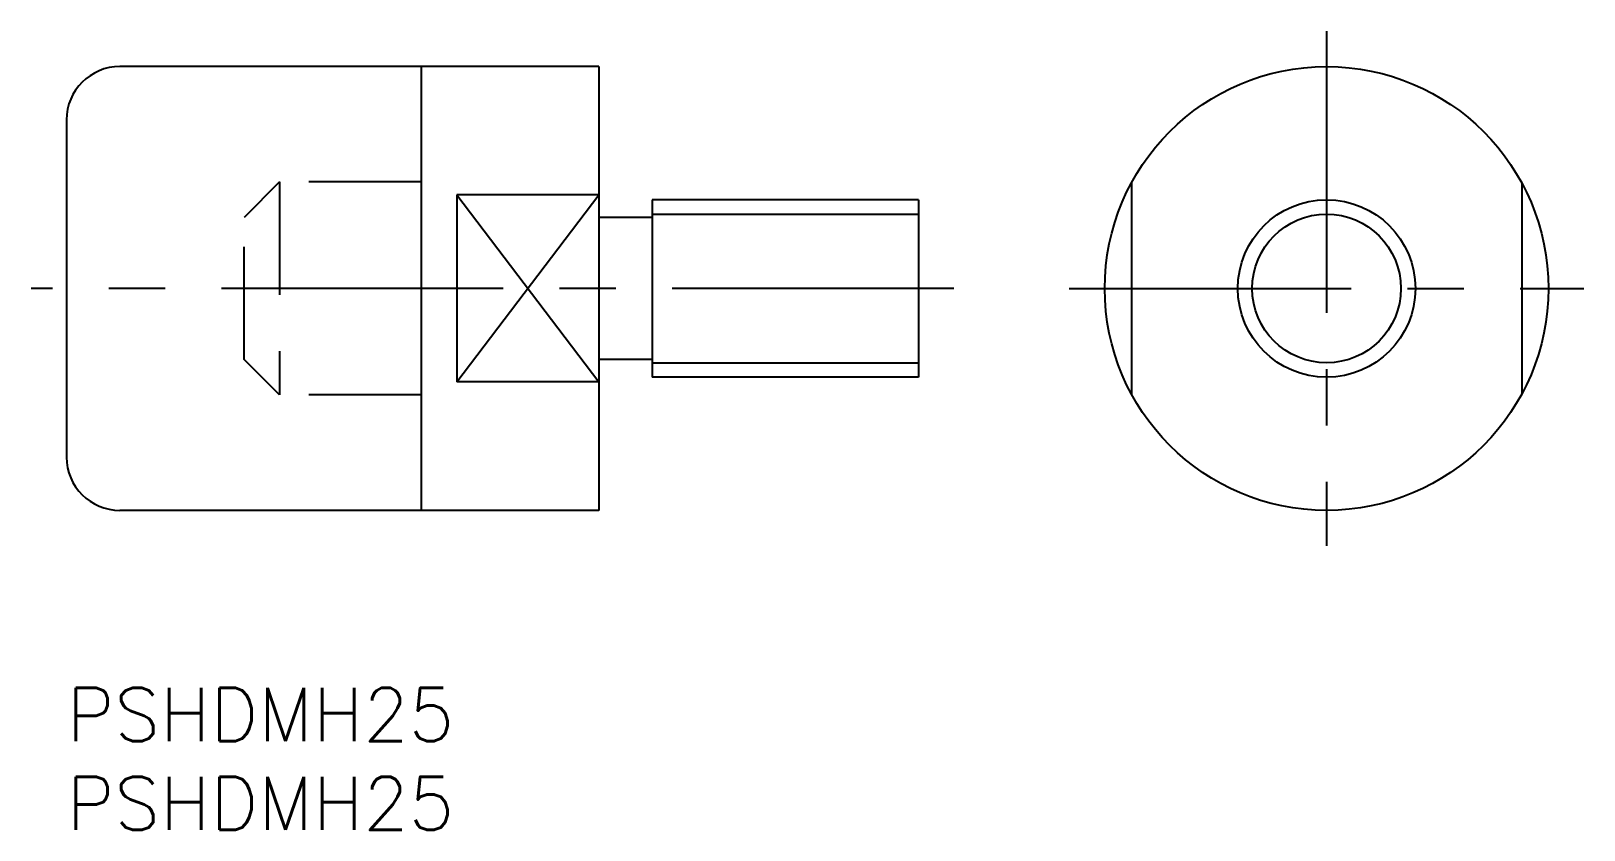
# Model space of a CAD drawing. Extents: x -2 to 85.5, y -8 to 37.
import ezdxf

# ---------------------------------------------------------------- set-up
doc = ezdxf.new("R2010")
doc.units = 0
doc.header["$LTSCALE"] = 0.5
doc.linetypes.add('CENTER', pattern=[50.8, 31.75, -6.35, 6.35, -6.35])
doc.linetypes.add('DASHED', pattern=[19.05, 12.7, -6.35])
for name, color, linetype in [('MSM_CENTER', 1, 'CENTER'), ('MSM_CONTINUOUS', 7, 'CONTINUOUS'), ('MSM_DASHED', 4, 'DASHED'), ('MSM_NARROW', 5, 'CONTINUOUS'), ('MSM_PART_NUMBER', 7, 'CONTINUOUS')]:
    doc.layers.add(name, color=color, linetype=linetype)
doc.styles.get("Standard").update_dxf_attribs({"font": 'txt.shx', "height": 3, "bigfont": 'bigfont.shx'})

# ---------------------------------------------------------------- blocks, each defined once
blk = doc.blocks.new('*U3')
at = {"layer": 'MSM_PART_NUMBER'}
blk.add_text('PSHDMH25', height=3, dxfattribs=at).set_placement((0, -3))
blk = doc.blocks.new('*U4')
at = {"layer": 'MSM_PART_NUMBER'}
blk.add_text('PSHDMH25', height=3, dxfattribs=at).set_placement((0, -8))

msp = doc.modelspace()

# ---------------------------------------------------------------- linework, layer by layer
at = {"layer": 'MSM_CENTER'}
for p, q in [((71, 37), (71, 8)), ((50, 22.5), (-2, 22.5)), ((56.5, 22.5), (85.5, 22.5))]:
    msp.add_line(p, q, dxfattribs=at)
at = {"layer": 'MSM_CONTINUOUS'}
for p, q in [((30, 35), (3, 35)), ((20, 10), (20, 35)), ((30, 35), (30, 10)), ((0, 32), (0, 13)), ((60, 28.437), (60, 16.563)), ((82, 28.437), (82, 16.563)), ((22, 27.768), (22, 17.232)), ((30, 27.768), (22, 27.768)), ((48, 27.5), (33, 27.5)), ((33, 27.5), (33, 17.5)), ((48, 27.5), (48, 17.5)), ((33, 26.5), (30, 26.5)), ((33, 18.5), (30, 18.5)), ((48, 17.5), (33, 17.5)), ((30, 17.232), (22, 17.232)), ((30, 10), (3, 10))]:
    msp.add_line(p, q, dxfattribs=at)
for radius in [12.5, 5]:
    msp.add_circle((71, 22.5), radius, dxfattribs=at)
for centre, start, end in [((3, 32), 90, 180), ((3, 13), 180, 270)]:
    msp.add_arc(centre, 3, start, end, dxfattribs=at)
at = {"layer": 'MSM_DASHED'}
for p, q in [((12, 28.5), (10, 26.5)), ((20, 28.5), (12, 28.5)), ((12, 28.5), (12, 16.5)), ((10, 18.5), (10, 26.5)), ((12, 16.5), (10, 18.5)), ((20, 16.5), (12, 16.5))]:
    msp.add_line(p, q, dxfattribs=at)
at = {"layer": 'MSM_NARROW'}
for p, q in [((22, 27.768), (30, 17.232)), ((22, 17.232), (30, 27.768)), ((33, 26.688), (48, 26.688)), ((33, 18.312), (48, 18.312))]:
    msp.add_line(p, q, dxfattribs=at)
msp.add_circle((71, 22.5), 4.188, dxfattribs=at)

# ---------------------------------------------------------------- block references
at = {"layer": 'MSM_CONTINUOUS'}
for name in ['*U3', '*U4']:
    msp.add_blockref(name, (0, 0), dxfattribs=at)

doc.saveas('drawing.dxf')
